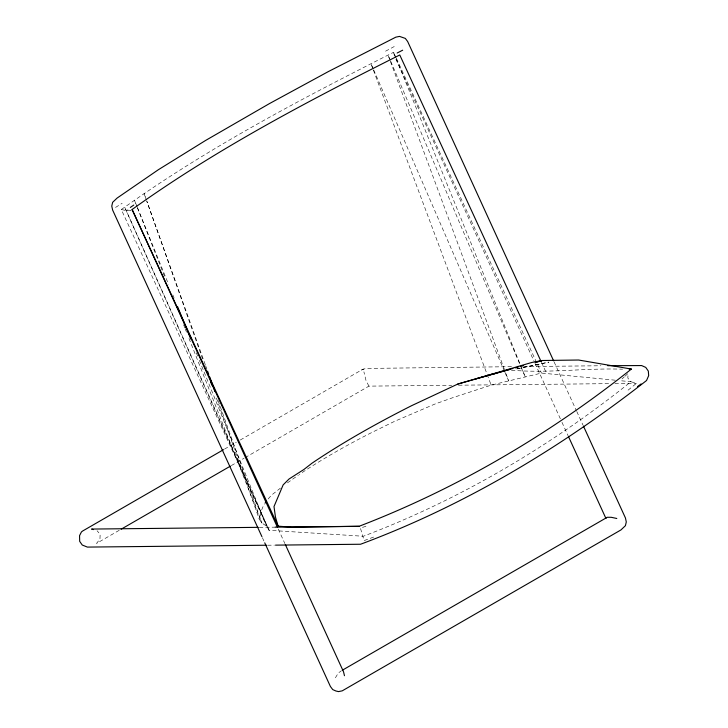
<?xml version="1.0" encoding="UTF-8"?>
<svg xmlns="http://www.w3.org/2000/svg" width="728" height="728" viewBox="0 0 728 728"><rect width="100%" height="100%" fill="white"/><g stroke="black" fill="none" stroke-linecap="round" stroke-linejoin="round"><path stroke-width="0.55" stroke-dasharray="3.64 2.73" d="M628.064 390.181L636.427 383.365L630.939 381.727C550.377 446.328 459.914 499.608 363.29 536.254L269.142 530.303L266.639 526.198L261.889 523.023L259.195 519.046L261.17 512.831A163.199 39.849 -19.7 0 1 264.501 504.022M131.067 210.21L130.84 210.711L126.872 210.711L121.276 209.518L269.142 530.303L124.697 207.18C209.145 147.156 301.265 98.862 393.602 52.289L395.977 57.448M335.39 677.804L338.302 673.027L341.286 670.834M126.872 210.711L127.955 209.728M622.003 378.933L624.26 376.886M625.015 376.203L628.027 373.473L627.864 378.105L630.939 381.727L619.755 380.644M280.453 488.124L271.963 494.776A163.199 39.849 -19.7 0 0 266.302 501.355M287.433 482.864L298.371 475.12M121.276 209.518L124.697 207.18L266.639 526.198L198.844 359.031M115.543 207.444L122.168 203.258M224.506 449.103L236.327 442.287M240.267 440.012L361.406 370.07L365.602 368.45L513.668 366.666M119.228 530.303L96.615 543.361L99.973 538.957L100.136 534.334L97.061 530.712M231.304 465.601L244.089 458.221M245.072 457.648L368.941 386.131L451.688 385.276M385.549 51.197L394.267 46.528M361.406 370.07L363.864 368.923M373.628 537.073L364.1 540.595L360.378 528L367.567 525.834M615.278 380.207L541.468 373.073L491.154 385.13L452.734 397.688L434.743 404.113L394.785 421.239L373.291 431.74A309.546 75.594 -19.7 0 0 299.281 474.474M516.698 368.978L548.839 362.125M516.898 368.759L548.848 362.116M511.402 370.197C548.484 373.428 585.439 367.895 622.604 369.187M523.869 366.557L600.955 365.756M458.485 385.203L609.227 383.647M614.896 383.583L636.427 383.365M259.314 527.327L275.184 527.163M267.604 545.217L274.401 545.145M368.941 386.131L366.075 380.789L363.9 371.835M541.486 362.353L545.763 371.635M396.46 58.477L541.468 373.073M554.108 361.907L576.312 410.474M576.785 411.511L582.919 424.943M395.941 59.287L534.534 362.326M535.007 363.363L561.497 421.275M561.971 422.313L568.113 435.754M278.269 529.083L284.885 543.57M262.38 537.664L264.737 542.824M373.255 68.923L370.989 63.718L372.982 69.033M373.71 69.97L504.468 371.244M504.923 372.281L508.544 380.626L505.396 372.108M390.308 60.342L388.079 55.119L390.053 60.433M390.754 61.389L520.793 366.439M521.239 367.485L525.252 376.886L521.403 367.403M395.741 57.558L393.602 52.289L394.521 56.183M396.169 58.613L520.975 366.348M137.019 206.579L134.462 200.273L136.955 206.606M137.446 207.635L168.568 284.384M172.836 294.895L174.11 298.052M196.287 352.725L198.416 357.976M137.374 207.662L165.274 278.324M183.602 324.734L184.848 327.9M185.267 328.956L186.514 332.123M189.007 338.447L261.889 523.023L217.909 400.036M373.382 70.097L491.154 385.13M390.445 61.498L504.995 371.043M205.287 364.737L146.783 201.11L203.167 360.615M205.669 365.811L206.816 369.014M216.416 398.079L259.195 519.046M146.401 200.036L144.099 193.621L146.374 200.045"/><path stroke-width="1.09" d="M277.322 527.017L132.105 209.5C215.898 149.34 307.735 101.192 399.763 54.973L541.004 361.325M278.114 526.162L275.439 516.935L274.001 506.551L283.147 484.884L289.052 478.997L303.84 469.524L312.03 463.181A410.11 99.363 -19.8 0 1 411.711 405.632L457.803 384.047L531.84 362.462L542.196 360.506L578.624 360.023L631.385 369.069C549.067 434.525 457.302 488.543 359.059 526.298L291.901 527.199L278.114 526.162L132.105 209.5M637.528 386.586L641.086 383.92M130.339 207.425L133.77 205.078M223.523 449.676L82.683 530.985L81.463 531.904L79.561 535.626L79.671 541.332L82.246 545.026L87.378 547.092L266.466 545.226M121.194 529.174L230.321 466.166M342.269 670.26L607.225 517.29L611.192 517.29L616.789 518.482M397.151 53.017L402.675 50.196M457.803 384.047L512.912 368.495M475.411 378.979L510.446 369.287M520.302 366.566L523.587 365.656M515.078 367.904L518.336 367.021M491.209 374.42L495.45 373.464M629.192 369.096L631.385 369.069M607.753 365.684L641.623 365.565L645.754 367.403L648.33 371.098L648.666 375.657L646.537 380.526C559.759 448.421 463.918 505.814 360.551 544.244L275.539 545.135M258.185 527.345L91.573 529.065L93.402 529.611M275.184 527.163L359.059 526.298M553.635 360.87L407.653 41.514L405.323 38.411L399.526 36.4L395.832 37.155L328.401 71.553L269.588 103.513L205.66 140.422L158.358 169.724L117.108 198.071L112.64 202.32L111.775 206.07L112.622 210.037L261.907 536.627M583.392 425.98L625.443 517.963L626.289 521.93L625.425 525.68L620.957 529.929L342.233 690.845L338.538 691.6L335.926 691.009L332.732 689.589L330.403 686.486L264.737 542.824M568.586 436.791L605.96 518.5M285.358 544.599L343.543 671.817L344.462 675.711M177.523 306.461L190.745 339.057M207.58 371.162L208.727 374.365M209.491 376.503L214.851 391.482M210.738 382.027L211.875 385.239M265.065 503.139A163.199 39.849 -19.7 0 1 266.302 501.355M542.196 360.506L535.635 362.326L542.196 360.506"/></g></svg>
